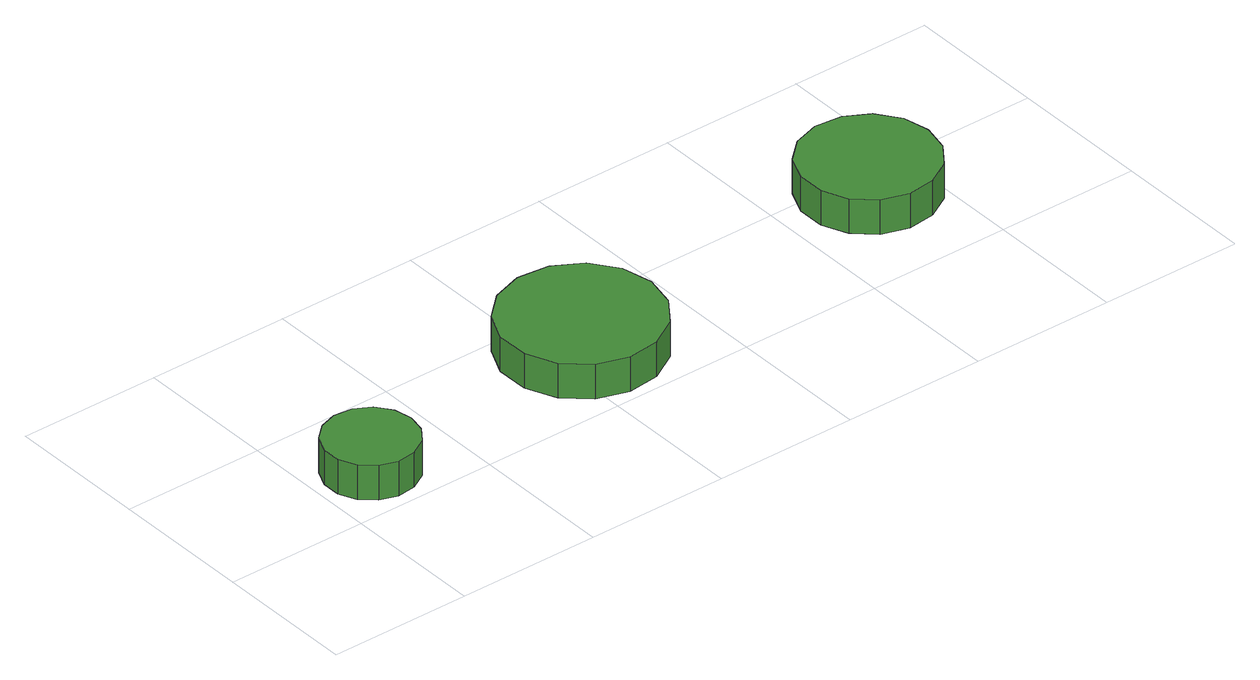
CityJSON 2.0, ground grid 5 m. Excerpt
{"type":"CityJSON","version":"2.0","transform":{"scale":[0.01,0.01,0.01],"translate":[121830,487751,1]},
"CityObjects":{
"tree1":{"type":"SolitaryVegetationObject","attributes":{"function":"something"},"geometry":[{"type":"MultiSurface","lod":"1","boundaries":[[[0,1,2,3,4,5,6,7,8,9,10,11,12,13,14]],[[15,16,17,18,19,20,21,22,23,24,25,26,27,28,29]],[[0,29,28,1]],[[1,28,27,2]],[[2,27,26,3]],[[3,26,25,4]],[[4,25,24,5]],[[5,24,23,6]],[[6,23,22,7]],[[7,22,21,8]],[[8,21,20,9]],[[9,20,19,10]],[[10,19,18,11]],[[11,18,17,12]],[[12,17,16,13]],[[13,16,15,14]],[[14,15,29,0]]]}]},
"tree2":{"type":"SolitaryVegetationObject","attributes":{"function":"something"},"geometry":[{"type":"MultiSurface","lod":"1","boundaries":[[[30,31,32,33,34,35,36,37,38,39,40,41,42,43,44]],[[45,46,47,48,49,50,51,52,53,54,55,56,57,58,59]],[[30,59,58,31]],[[31,58,57,32]],[[32,57,56,33]],[[33,56,55,34]],[[34,55,54,35]],[[35,54,53,36]],[[36,53,52,37]],[[37,52,51,38]],[[38,51,50,39]],[[39,50,49,40]],[[40,49,48,41]],[[41,48,47,42]],[[42,47,46,43]],[[43,46,45,44]],[[44,45,59,30]]]}]},
"tree3":{"type":"SolitaryVegetationObject","attributes":{"function":"something"},"geometry":[{"type":"MultiSurface","lod":"1","boundaries":[[[60,61,62,63,64,65,66,67,68,69,70,71,72,73,74]],[[75,76,77,78,79,80,81,82,83,84,85,86,87,88,89]],[[60,89,88,61]],[[61,88,87,62]],[[62,87,86,63]],[[63,86,85,64]],[[64,85,84,65]],[[65,84,83,66]],[[66,83,82,67]],[[67,82,81,68]],[[68,81,80,69]],[[69,80,79,70]],[[70,79,78,71]],[[71,78,77,72]],[[72,77,76,73]],[[73,76,75,74]],[[74,75,89,60]]]}]}
},
"vertices":[
[358,200,149],[345,264,149],[306,318,149],[249,350,149],[183,357,149],[121,337,149],[72,293,149],[45,233,149],[45,167,149],[72,107,149],[121,63,149],[183,43,149],[249,50,149],[306,82,149],[345,136,149],[345,136,22],[306,82,22],[249,50,22],[183,43,22],[121,63,22],[72,107,22],[45,167,22],[45,233,22],[72,293,22],[121,337,22],[183,357,22],[249,350,22],[306,318,22],[345,264,22],[358,200,22],
[1374,300,157],[1350,411,157],[1283,503,157],[1185,560,157],[1071,572,157],[963,537,157],[879,461,157],[832,357,157],[832,243,157],[879,139,157],[963,63,157],[1071,28,157],[1185,40,157],[1283,97,157],[1350,189,157],[1350,189,30],[1283,97,30],[1185,40,30],[1071,28,30],[963,63,30],[879,139,30],[832,243,30],[832,357,30],[879,461,30],[963,537,30],[1071,572,30],[1185,560,30],[1283,503,30],[1350,411,30],[1374,300,30],
[2532,400,162],[2512,494,162],[2455,572,162],[2372,620,162],[2276,630,162],[2184,601,162],[2113,536,162],[2074,448,162],[2074,352,162],[2113,264,162],[2184,199,162],[2276,170,162],[2372,180,162],[2455,228,162],[2512,306,162],[2512,306,35],[2455,228,35],[2372,180,35],[2276,170,35],[2184,199,35],[2113,264,35],[2074,352,35],[2074,448,35],[2113,536,35],[2184,601,35],[2276,630,35],[2372,620,35],[2455,572,35],[2512,494,35],[2532,400,35]
]}
